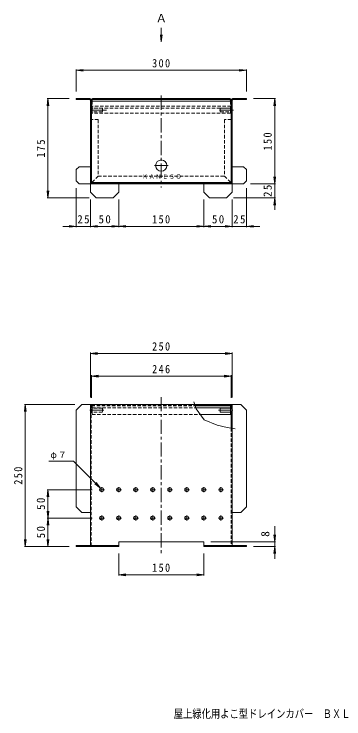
# Model space of a CAD drawing. Units: millimetres, scale not verified. Extents: x -687 to 715, y -680 to 562.
# Drawn here: x -687 to -105, y -680 to 562 of the extents above; entities that cross this region are included whole.
import ezdxf
from ezdxf.enums import TextEntityAlignment as Align

# ---------------------------------------------------------------- set-up
doc = ezdxf.new("R2010")
doc.units = ezdxf.units.MM
doc.header["$LTSCALE"] = 5
doc.linetypes.add('CHAIN1', pattern=[8, 5, -1, 1, -1])
doc.linetypes.add('DASHED1', pattern=[1.8, 1.2, -0.6])
for name, color, linetype, lineweight in [('0-0_通り芯', 4, 'Continuous', 9), ('0-1_躯体', 2, 'DASHED1', 9), ('0-2_仕上', 3, 'DASHED1', 9), ('0-3_建具', 6, 'DASHED1', 9), ('0-F', 7, 'Continuous', 9)]:
    doc.layers.add(name, color=color, linetype=linetype, lineweight=lineweight)
doc.layers.add('F-5_F-5ﾚｲﾔ', color=2, linetype='Continuous')
doc.styles.add('ＭＳ ゴシック', font='')
doc.styles.get('ＭＳ ゴシック').set_extended_font_data('MS Gothic')

msp = doc.modelspace()

# ---------------------------------------------------------------- linework, layer by layer
at = {"layer": '0-0_通り芯'}
for p, q in [((-577.462, 412.758), (-577.462, 411.258)), ((-577.462, 412.758), (-553.462, 412.758)), ((-577.462, 411.258), (-553.462, 411.258)), ((-552.462, 247.758), (-552.462, 410.258)), ((-549.462, 410.258), (-549.462, 408.258)), ((-548.462, 412.758), (-306.462, 412.758)), ((-306.462, 411.258), (-548.462, 411.258)), ((-305.462, 410.258), (-305.462, 408.258)), ((-303.962, 410.258), (-303.962, 264.258)), ((-302.462, 410.258), (-302.462, 247.758)), ((-301.462, 412.758), (-277.462, 412.758)), ((-301.462, 411.258), (-277.462, 411.258)), ((-277.462, 412.758), (-277.462, 411.258)), ((-550.962, 397.758), (-550.462, 397.758)), ((-303.962, 397.758), (-304.462, 397.758)), ((-572.462, 292.758), (-577.462, 287.758)), ((-577.462, 267.758), (-577.462, 287.758)), ((-572.462, 292.758), (-552.462, 292.758)), ((-282.462, 292.758), (-302.462, 292.758)), ((-282.462, 292.758), (-277.462, 287.758)), ((-277.462, 267.758), (-277.462, 287.758)), ((-577.462, 267.758), (-572.462, 262.758)), ((-282.462, 262.758), (-572.462, 262.758)), ((-550.962, 264.258), (-552.462, 262.758)), ((-502.462, 247.758), (-502.462, 262.758)), ((-352.462, 247.758), (-352.462, 262.758)), ((-303.962, 264.258), (-302.462, 262.758)), ((-277.462, 267.758), (-282.462, 262.758)), ((-552.462, 247.758), (-542.462, 237.757)), ((-512.462, 237.757), (-542.462, 237.757)), ((-502.462, 247.758), (-512.462, 237.757)), ((-352.462, 247.758), (-342.462, 237.757)), ((-342.462, 237.757), (-312.462, 237.757)), ((-302.462, 247.758), (-312.462, 237.757)), ((-567.462, -126.284), (-577.462, -136.284)), ((-577.462, -306.284), (-577.462, -136.284)), ((-567.462, -126.284), (-287.462, -126.284)), ((-552.462, -126.284), (-552.462, -376.284)), ((-303.962, -126.284), (-303.962, -133.784)), ((-302.462, -126.284), (-302.462, -133.784)), ((-287.462, -126.284), (-277.462, -136.284)), ((-277.462, -306.284), (-277.462, -136.284)), ((-303.962, -138.784), (-303.962, -167.986)), ((-302.462, -138.784), (-302.462, -376.284)), ((-577.462, -306.284), (-567.462, -316.284)), ((-277.462, -306.284), (-287.462, -316.284)), ((-567.462, -316.284), (-552.462, -316.284)), ((-287.462, -316.284), (-302.462, -316.284)), ((-502.462, -368.284), (-502.462, -376.284)), ((-502.462, -368.284), (-352.462, -368.284)), ((-352.462, -368.284), (-352.462, -376.284)), ((-577.462, -374.784), (-577.462, -376.284)), ((-577.462, -374.784), (-502.462, -374.784)), ((-577.462, -376.284), (-502.462, -376.284)), ((-567.462, -374.784), (-567.462, -376.284)), ((-542.462, -374.784), (-542.462, -376.284)), ((-512.462, -374.784), (-512.462, -376.284)), ((-352.462, -374.784), (-277.462, -374.784)), ((-352.462, -376.284), (-277.462, -376.284)), ((-342.462, -374.784), (-342.462, -376.284)), ((-312.462, -374.784), (-312.462, -376.284)), ((-287.462, -374.784), (-287.462, -376.284)), ((-277.462, -374.784), (-277.462, -376.284))]:
    msp.add_line(p, q, dxfattribs=at)
at = {"layer": '0-0_通り芯', "linetype": 'CHAIN1'}
for p, q in [((-427.462, 418.241), (-427.462, 256.119)), ((-427.462, -113.113), (-427.462, -391.787)), ((-532.462, -271.753), (-532.462, -280.52)), ((-502.462, -271.753), (-502.462, -280.52)), ((-472.462, -271.753), (-472.462, -280.52)), ((-442.462, -271.753), (-442.462, -280.52)), ((-412.462, -271.753), (-412.462, -280.52)), ((-382.462, -271.753), (-382.462, -280.52)), ((-352.462, -271.753), (-352.462, -280.52)), ((-322.462, -271.753), (-322.462, -280.52)), ((-536.839, -276.284), (-527.838, -276.284)), ((-506.839, -276.284), (-497.838, -276.284)), ((-476.839, -276.284), (-467.838, -276.284)), ((-446.839, -276.284), (-437.838, -276.284)), ((-416.839, -276.284), (-407.838, -276.284)), ((-386.839, -276.284), (-377.838, -276.284)), ((-356.839, -276.284), (-347.838, -276.284)), ((-326.839, -276.284), (-317.838, -276.284)), ((-532.462, -321.753), (-532.462, -330.52)), ((-502.462, -321.753), (-502.462, -330.52)), ((-472.462, -321.753), (-472.462, -330.52)), ((-442.462, -321.753), (-442.462, -330.52)), ((-412.462, -321.753), (-412.462, -330.52)), ((-382.462, -321.753), (-382.462, -330.52)), ((-352.462, -321.753), (-352.462, -330.52)), ((-322.462, -321.753), (-322.462, -330.52)), ((-536.839, -326.284), (-527.838, -326.284)), ((-506.839, -326.284), (-497.838, -326.284)), ((-476.839, -326.284), (-467.838, -326.284)), ((-446.839, -326.284), (-437.838, -326.284)), ((-416.839, -326.284), (-407.838, -326.284)), ((-386.839, -326.284), (-377.838, -326.284)), ((-356.839, -326.284), (-347.838, -326.284)), ((-326.839, -326.284), (-317.838, -326.284))]:
    msp.add_line(p, q, dxfattribs=at)
at = {"layer": '0-0_通り芯', "linetype": 'DASHED1'}
for p, q in [((-550.462, 397.758), (-549.462, 397.758)), ((-549.462, 408.258), (-549.462, 397.758)), ((-305.462, 408.258), (-305.462, 397.758)), ((-304.462, 397.758), (-305.462, 397.758)), ((-304.462, 397.758), (-305.462, 397.758)), ((-550.962, -126.284), (-550.962, -376.284)), ((-303.962, -167.986), (-303.962, -376.284))]:
    msp.add_line(p, q, dxfattribs=at)
at = {"layer": '0-0_通り芯'}
msp.add_lwpolyline([(-550.962, 410.258), (-550.962, 264.258), (-303.962, 264.258)], dxfattribs=at)
for centre in [(-532.462, -276.284), (-502.462, -276.284), (-472.462, -276.284), (-442.462, -276.284), (-412.462, -276.284), (-382.462, -276.284), (-352.462, -276.284), (-322.462, -276.284), (-532.462, -326.284), (-502.462, -326.284), (-472.462, -326.284), (-442.462, -326.284), (-412.462, -326.284), (-382.462, -326.284), (-352.462, -326.284), (-322.462, -326.284)]:
    msp.add_circle(centre, 3.5, dxfattribs=at)
for centre, radius, start, end in [((-553.462, 410.258), 2.5, 0, 90), ((-553.462, 410.258), 1, 0, 90), ((-548.462, 410.258), 2.5, 90, 180), ((-548.462, 410.258), 1, 90, 180), ((-306.462, 410.258), 2.5, 0, 90), ((-306.462, 410.258), 1, 0, 90), ((-301.462, 410.258), 2.5, 90, 180), ((-301.462, 410.258), 1, 90, 180)]:
    msp.add_arc(centre, radius, start, end, dxfattribs=at)
at = {"layer": '0-1_躯体'}
for p, q in [((-538.962, 375.758), (-550.962, 375.758)), ((-538.962, 375.758), (-538.962, 276.258)), ((-315.962, 375.758), (-315.962, 276.258)), ((-303.962, 375.758), (-315.962, 375.758)), ((-538.962, 276.258), (-550.962, 264.258)), ((-538.962, 276.258), (-315.962, 276.258)), ((-315.962, 276.258), (-303.962, 264.258))]:
    msp.add_line(p, q, dxfattribs=at)
at = {"layer": '0-2_仕上', "linetype": 'Continuous'}
for p, q in [((-304.462, 408.258), (-550.462, 408.258)), ((-304.462, 408.258), (-304.462, 264.758)), ((-368.169, -126.784), (-304.462, -126.784)), ((-367.488, -128.784), (-304.462, -128.784)), ((-366.465, -131.784), (-305.462, -131.784)), ((-305.462, -128.784), (-305.462, -143.784)), ((-304.462, -126.784), (-304.462, -128.784)), ((-358.678, -143.784), (-305.462, -143.784))]:
    msp.add_line(p, q, dxfattribs=at)
at = {"layer": '0-2_仕上'}
for p, q in [((-304.462, 399.258), (-550.462, 399.258)), ((-549.462, 399.258), (-549.462, 387.258)), ((-305.462, 399.258), (-305.462, 387.258)), ((-305.462, 396.258), (-549.462, 396.258)), ((-305.462, 387.258), (-549.462, 387.258)), ((-550.462, -126.784), (-368.169, -126.784)), ((-550.462, -126.784), (-550.462, -128.784)), ((-550.462, -128.784), (-367.488, -128.784)), ((-549.462, -143.784), (-549.462, -128.784)), ((-549.462, -131.784), (-366.465, -131.784)), ((-549.462, -143.784), (-358.678, -143.784))]:
    msp.add_line(p, q, dxfattribs=at)
at = {"layer": '0-2_仕上', "linetype": 'CHAIN1'}
for p, q in [((-524.43, 392.758), (-554.289, 392.758)), ((-299.874, 392.758), (-329, 392.758)), ((-439.505, 294.758), (-415.147, 294.758)), ((-528.59, -136.284), (-555.314, -136.284)), ((-326.334, -136.284), (-299.61, -136.284))]:
    msp.add_line(p, q, dxfattribs=at)
at = {"layer": '0-2_仕上', "linetype": 'Continuous'}
msp.add_lwpolyline([(-550.462, 408.258), (-550.462, 264.758), (-304.462, 264.758)], dxfattribs=at)
msp.add_circle((-427.462, 294.758), 10, dxfattribs=at)
at = {"layer": '0-3_建具', "linetype": 'Continuous'}
for p, q in [((-552.462, 395.258), (-552.462, 390.258)), ((-302.462, 395.258), (-302.462, 390.258)), ((-552.462, -133.784), (-552.462, -138.784)), ((-323.462, -132.784), (-305.462, -132.784)), ((-302.462, -133.784), (-305.462, -133.784)), ((-305.462, -133.784), (-305.462, -138.784))]:
    msp.add_line(p, q, dxfattribs=at)
at = {"layer": '0-3_建具'}
for p, q in [((-552.462, 395.258), (-549.462, 395.258)), ((-552.462, 390.258), (-549.462, 390.258)), ((-531.462, 396.258), (-549.462, 396.258)), ((-549.462, 395.258), (-549.462, 390.258)), ((-323.462, 396.258), (-305.462, 396.258)), ((-302.462, 395.258), (-305.462, 395.258)), ((-305.462, 395.258), (-305.462, 390.258)), ((-302.462, 390.258), (-305.462, 390.258)), ((-552.462, -133.784), (-549.462, -133.784)), ((-531.462, -132.784), (-549.462, -132.784)), ((-549.462, -133.784), (-549.462, -138.784)), ((-552.462, -138.784), (-549.462, -138.784))]:
    msp.add_line(p, q, dxfattribs=at)
for points in [[(-531.462, 396.258), (-531.462, 389.258), (-549.462, 389.258)], [(-323.462, 396.258), (-323.462, 389.258), (-305.462, 389.258)], [(-531.462, -132.784), (-531.462, -139.784), (-549.462, -139.784)]]:
    msp.add_lwpolyline(points, dxfattribs=at)
at = {"layer": '0-3_建具', "linetype": 'Continuous'}
for points in [[(-323.462, -132.784), (-323.462, -139.784), (-305.462, -139.784)], [(-302.462, -133.784), (-302.462, -138.784), (-305.462, -138.784)]]:
    msp.add_lwpolyline(points, dxfattribs=at)
at = {"layer": '0-F'}
for p, q in [((-427.462, 512.87), (-427.462, 537.87)), ((-427.462, 512.87), (-429.094, 525.263)), ((-427.462, 512.87), (-425.83, 525.263)), ((-577.462, 462.758), (-565.069, 464.389)), ((-577.462, 425.258), (-577.462, 464.258)), ((-577.462, 462.758), (-277.462, 462.758)), ((-577.462, 462.758), (-565.069, 461.126)), ((-277.462, 462.758), (-289.855, 464.389)), ((-277.462, 462.758), (-289.855, 461.126)), ((-277.462, 425.258), (-277.462, 464.258)), ((-627.462, 412.758), (-629.094, 400.365)), ((-589.962, 412.758), (-628.962, 412.758)), ((-627.462, 237.757), (-627.462, 412.758)), ((-627.462, 412.758), (-625.83, 400.365)), ((-264.962, 412.758), (-225.962, 412.758)), ((-227.462, 412.758), (-229.094, 400.365)), ((-227.462, 216.564), (-227.462, 412.758)), ((-227.462, 412.758), (-225.831, 400.365)), ((-227.462, 262.758), (-229.094, 275.151)), ((-227.462, 262.758), (-225.831, 275.151)), ((-269.962, 262.758), (-225.962, 262.758)), ((-627.462, 237.757), (-629.094, 250.151)), ((-627.462, 237.757), (-625.83, 250.151)), ((-577.462, 255.258), (-577.462, 186.258)), ((-277.462, 255.258), (-277.462, 186.258)), ((-554.962, 237.757), (-628.962, 237.757)), ((-299.962, 237.757), (-225.962, 237.757)), ((-227.462, 237.757), (-229.094, 225.365)), ((-227.462, 237.757), (-225.831, 225.365)), ((-552.462, 235.258), (-552.462, 186.258)), ((-502.462, 235.258), (-502.462, 186.258)), ((-352.462, 235.258), (-352.462, 186.258)), ((-302.462, 235.258), (-302.462, 186.258)), ((-601.121, 187.758), (-253.771, 187.758)), ((-577.462, 187.758), (-589.855, 189.389)), ((-577.462, 187.758), (-589.855, 186.126)), ((-552.462, 187.758), (-540.069, 189.389)), ((-552.462, 187.758), (-540.069, 186.126)), ((-490.069, 186.126), (-514.855, 189.389)), ((-490.069, 189.389), (-514.855, 186.126)), ((-364.855, 186.126), (-340.069, 189.389)), ((-364.855, 189.389), (-340.069, 186.126)), ((-302.462, 187.758), (-314.855, 189.389)), ((-302.462, 187.758), (-314.855, 186.126)), ((-277.462, 187.758), (-265.069, 189.389)), ((-277.462, 187.758), (-265.069, 186.126)), ((-552.462, -36.284), (-540.069, -34.652)), ((-552.462, -113.784), (-552.462, -34.784)), ((-552.462, -36.284), (-302.462, -36.284)), ((-552.462, -36.284), (-540.069, -37.915)), ((-302.462, -36.284), (-314.855, -34.652)), ((-302.462, -36.284), (-314.855, -37.915)), ((-302.462, -113.784), (-302.462, -34.784)), ((-550.462, -76.284), (-538.069, -74.652)), ((-550.462, -114.284), (-550.462, -74.784)), ((-550.462, -76.284), (-304.462, -76.284)), ((-550.462, -76.284), (-538.069, -77.915)), ((-304.462, -76.284), (-316.855, -74.652)), ((-304.462, -76.284), (-316.855, -77.915)), ((-304.462, -114.284), (-304.462, -74.784)), ((-667.462, -126.284), (-669.094, -138.677)), ((-579.962, -126.284), (-668.962, -126.284)), ((-667.462, -376.284), (-667.462, -126.284)), ((-667.462, -126.284), (-665.83, -138.677)), ((-582.462, -226.284), (-625.601, -226.284)), ((-534.937, -273.809), (-582.462, -226.284)), ((-534.937, -273.809), (-544.854, -266.199)), ((-534.937, -273.809), (-542.547, -263.892)), ((-627.462, -276.284), (-629.094, -288.677)), ((-549.339, -276.284), (-628.962, -276.284)), ((-627.462, -376.284), (-627.462, -276.284)), ((-627.462, -276.284), (-625.83, -288.677)), ((-625.83, -313.891), (-629.094, -338.677)), ((-629.094, -313.891), (-625.83, -338.677)), ((-549.339, -326.284), (-628.962, -326.284)), ((-227.462, -340.532), (-227.462, -398.256)), ((-227.462, -368.284), (-229.094, -355.891)), ((-227.462, -368.284), (-225.831, -355.891)), ((-667.462, -376.284), (-669.094, -363.891)), ((-667.462, -376.284), (-665.83, -363.891)), ((-627.462, -376.284), (-629.094, -363.891)), ((-627.462, -376.284), (-625.83, -363.891)), ((-339.962, -368.284), (-225.962, -368.284)), ((-589.962, -376.284), (-668.962, -376.284)), ((-264.962, -376.284), (-225.962, -376.284)), ((-227.462, -376.284), (-229.094, -388.677)), ((-227.462, -376.284), (-225.831, -388.677)), ((-502.462, -388.784), (-502.462, -427.784)), ((-352.462, -388.784), (-352.462, -427.784)), ((-502.462, -426.284), (-490.069, -424.652)), ((-502.462, -426.284), (-352.462, -426.284)), ((-502.462, -426.284), (-490.069, -427.915)), ((-352.462, -426.284), (-364.855, -424.652)), ((-352.462, -426.284), (-364.855, -427.915))]:
    msp.add_line(p, q, dxfattribs=at)
msp.add_lwpolyline([(-369.895, -121.723), (-365.803, -133.726), (-351.891, -153.366), (-328.704, -162.641), (-311.246, -167.005), (-297.061, -168.915)], dxfattribs=at)

# ---------------------------------------------------------------- texts
at = {"layer": '0-2_仕上', "color": 4, "insert": (-461.212, 271.758), "char_height": 7.331, "attachment_point": 7, "style": 'ＭＳ ゴシック'}
msp.add_mtext('\\T1.15;ＫＡＮＥＳＯ', dxfattribs=at)
at = {"layer": '0-F', "color": 2, "style": 'ＭＳ ゴシック'}
msp.add_text('Ａ', height=14.66, dxfattribs=at).set_placement((-437.462, 542.69), align=Align.BOTTOM_LEFT)
msp.add_text('8', height=14.66, rotation=90, dxfattribs=at).set_placement((-232.462, -359.369), align=Align.BOTTOM_LEFT)
at = {"layer": '0-F', "color": 2, "char_height": 14.66, "attachment_point": 7, "style": 'ＭＳ ゴシック'}
for s, insert in [('\\T1.27;\\W0.9;300', (-443.712, 467.758)), ('\\T1.27;\\W0.95;25', (-575.587, 192.758)), ('\\T1.27;\\W0.95;50', (-538.087, 192.758)), ('\\T1.27;\\W0.9;150', (-443.712, 192.758)), ('\\T1.27;\\W0.95;50', (-338.087, 192.758)), ('\\T1.27;\\W0.95;25', (-300.587, 192.758)), ('\\T1.27;\\W0.9;250', (-443.712, -31.284)), ('\\T1.27;\\W0.9;246', (-443.712, -71.284)), ('\\T1.27;\\W0.9;150', (-443.712, -421.284))]:
    msp.add_mtext(s, dxfattribs=dict(at, insert=insert))
at = {"layer": '0-F', "color": 2, "char_height": 14.66, "attachment_point": 7, "rotation": 90, "style": 'ＭＳ ゴシック'}
for s, insert in [('\\T1.27;\\W0.9;150', (-232.462, 321.508)), ('\\T1.27;\\W0.9;175', (-632.462, 309.008)), ('\\T1.27;\\W0.95;25', (-232.462, 239.633)), ('\\T1.27;\\W0.9;250', (-672.462, -267.534)), ('\\T1.27;\\W0.95;50', (-632.462, -311.909)), ('\\T1.27;\\W0.95;50', (-632.462, -361.909))]:
    msp.add_mtext(s, dxfattribs=dict(at, insert=insert))
at = {"layer": '0-F', "insert": (-623.097, -223.466), "char_height": 11, "attachment_point": 7, "style": 'ＭＳ ゴシック'}
msp.add_mtext('\\T1.17;φ７', dxfattribs=at)
at = {"layer": 'F-5_F-5ﾚｲﾔ', "style": 'ＭＳ ゴシック', "width": 0.8}
msp.add_text('屋上緑化用よこ型ドレインカバー\u3000ＢＸＬ\u3000２５０×１５０×２５０', height=14.66, dxfattribs=at).set_placement((-405.62, -682.945), align=Align.BOTTOM_LEFT)

doc.saveas('drawing.dxf')
